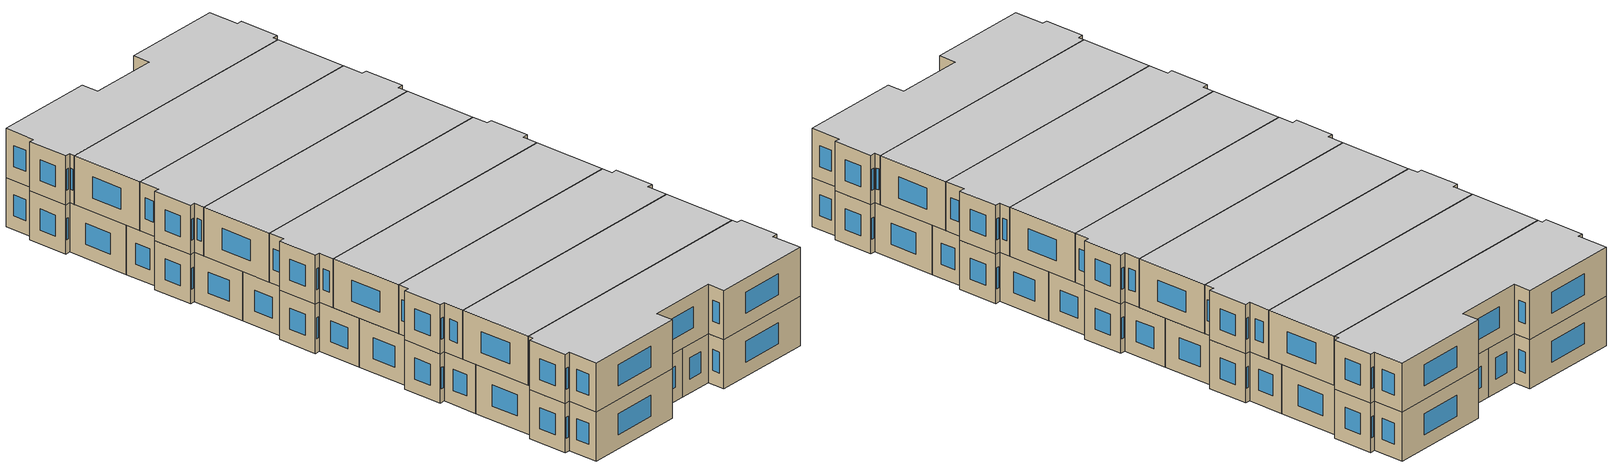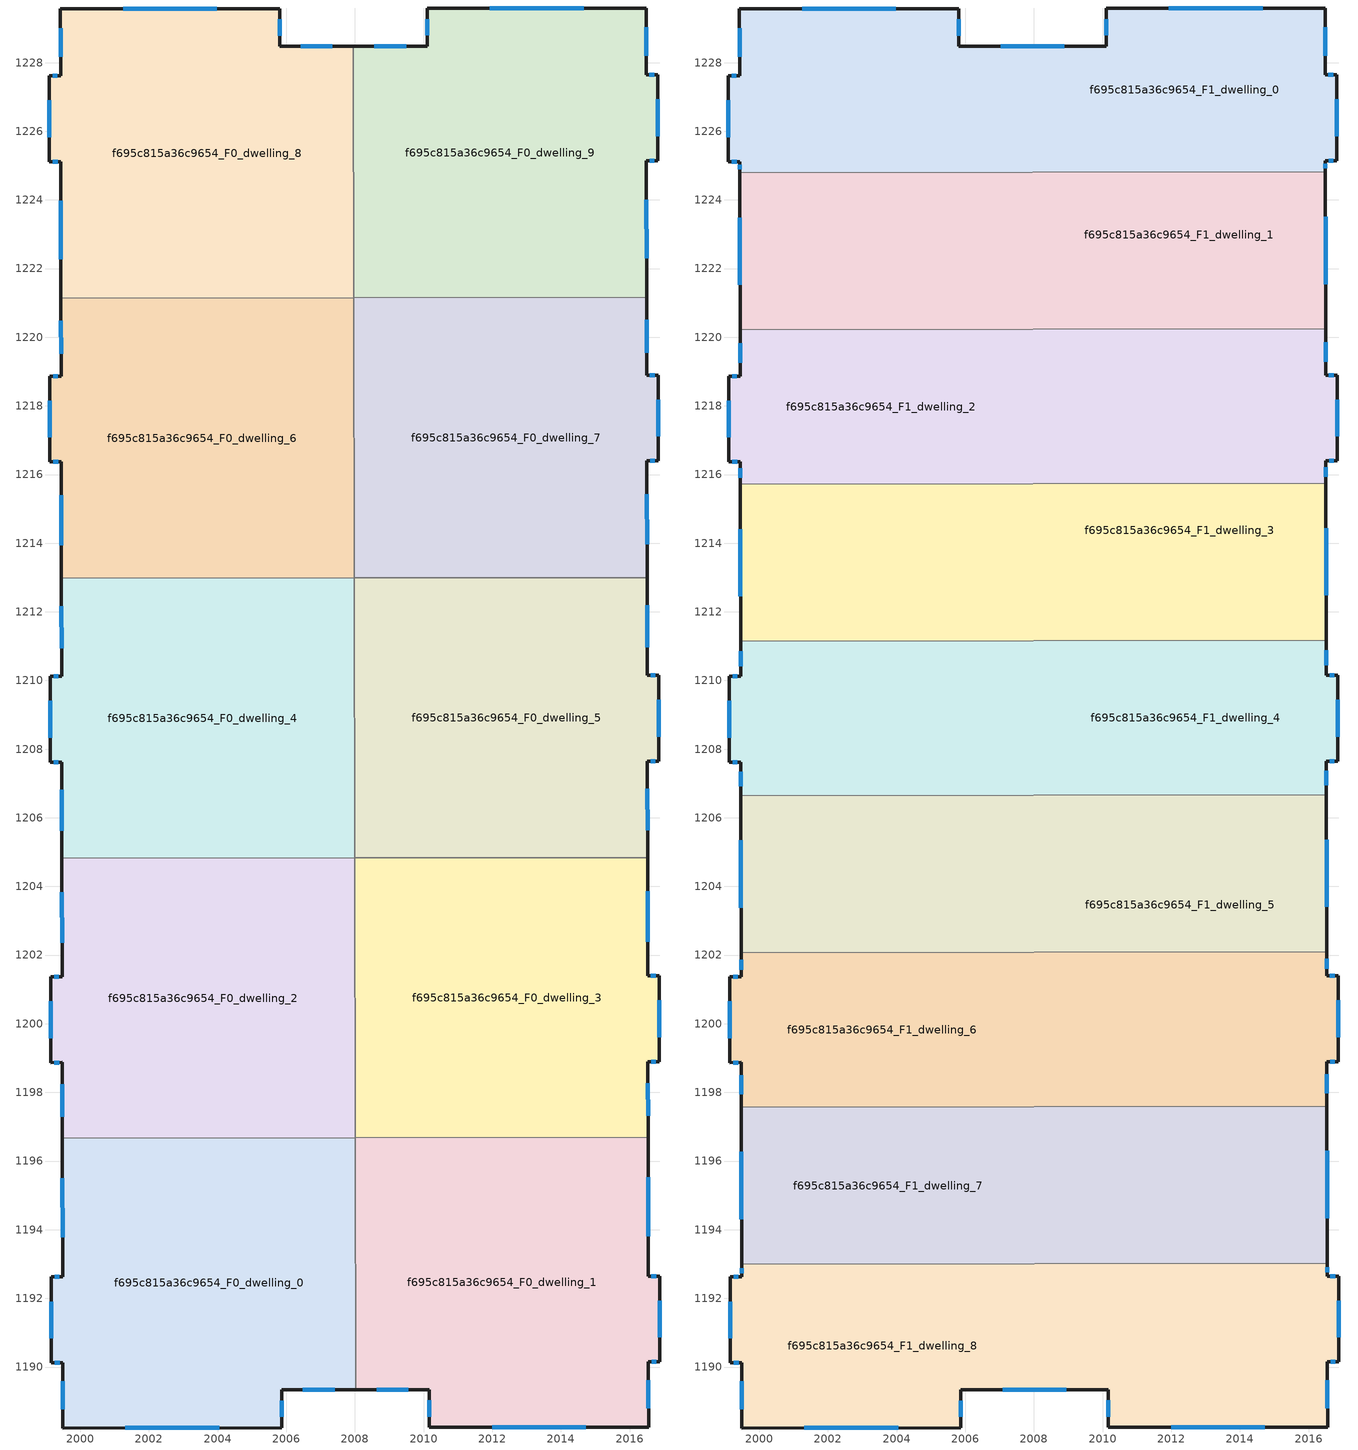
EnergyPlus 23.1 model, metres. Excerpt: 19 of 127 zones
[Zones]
f695c815a36c9654_F0_dwelling_0
 floor ground (EU_floor_Construction): 2008.01,1196.67 2008.02,1189.34 2005.87,1189.33 2005.87,1188.23 1999.49,1188.22 1999.49,1190.12 1999.16,1190.12 1999.15,1192.62 1999.48,1192.62 1999.48,1196.66 z0
 wall outside (EU_wall_Construction): 1999.48,1196.66 1999.48,1192.62 1999.15,1192.62 1999.16,1190.12 1999.49,1190.12 1999.49,1188.22 2005.87,1188.23 2005.87,1189.33 2008.02,1189.34 z0:3
 wall to f695c815a36c9654_F0_dwelling_1 (EU_wall_Construction): 2008.02,1189.34 2008.01,1196.67 z0:3
 wall to f695c815a36c9654_F0_dwelling_2 (EU_wall_Construction): 2008.01,1196.67 1999.48,1196.66 z0:3
 window (EU_Window_Construction): 1999.49,1189.58 1999.49,1188.77 / 1999.25,1190.12 1999.39,1190.12 / 1999.16,1191.91 1999.16,1190.84 / 1999.39,1192.62 1999.25,1192.62 / 1999.48,1195.5 1999.48,1193.78 / 2006.49,1189.34 2007.41,1189.34 / 2005.87,1188.55 2005.87,1189.02 / 2001.32,1188.23 2004.05,1188.23 z0.86:2.14
 ceiling adiabatic (EU_roof_Construction): 2008.01,1193 2008.01,1196.67 1999.48,1196.66 1999.48,1192.99 z3
f695c815a36c9654_F0_dwelling_1
 floor ground (EU_floor_Construction): 2016.54,1196.69 2016.55,1192.65 2016.88,1192.65 2016.88,1190.15 2016.55,1190.15 2016.55,1188.25 2010.17,1188.24 2010.17,1189.34 2008.02,1189.34 2008.01,1196.67 z0
 wall outside (EU_wall_Construction): 2008.02,1189.34 2010.17,1189.34 2010.17,1188.24 2016.55,1188.25 2016.55,1190.15 2016.88,1190.15 2016.88,1192.65 2016.55,1192.65 2016.54,1196.69 z0:3
 wall to f695c815a36c9654_F0_dwelling_3 (EU_wall_Construction): 2016.54,1196.69 2008.01,1196.67 z0:3
 window (EU_Window_Construction): 2016.55,1188.79 2016.55,1189.61 / 2012,1188.24 2014.73,1188.25 / 2010.17,1189.03 2010.17,1188.56 / 2008.64,1189.34 2009.56,1189.34 / 2016.54,1193.8 2016.54,1195.53 / 2016.78,1192.65 2016.64,1192.65 / 2016.88,1190.87 2016.88,1191.94 / 2016.64,1190.15 2016.79,1190.15 z0.86:2.14
f695c815a36c9654_F0_dwelling_2
 floor ground (EU_floor_Construction): 2007.99,1204.83 2008.01,1196.67 1999.48,1196.66 1999.47,1198.87 1999.14,1198.87 1999.14,1201.37 1999.47,1201.37 1999.46,1204.82 z0
 wall outside (EU_wall_Construction): 1999.46,1204.82 1999.47,1201.37 1999.14,1201.37 1999.14,1198.87 1999.47,1198.87 1999.48,1196.66 z0:3
 wall to f695c815a36c9654_F0_dwelling_4 (EU_wall_Construction): 2007.99,1204.83 1999.46,1204.82 z0:3
 wall to f695c815a36c9654_F0_dwelling_3 (EU_wall_Construction): 2008.01,1196.67 2007.99,1204.83 z0:3
 window (EU_Window_Construction): 1999.14,1200.66 1999.14,1199.58 / 1999.38,1201.37 1999.23,1201.37 / 1999.47,1203.83 1999.47,1202.35 / 1999.48,1198.24 1999.48,1197.29 / 1999.24,1198.87 1999.38,1198.87 z0.86:2.14
f695c815a36c9654_F0_dwelling_3
 floor ground (EU_floor_Construction): 2016.53,1204.84 2016.53,1201.4 2016.86,1201.4 2016.86,1198.89 2016.54,1198.9 2016.54,1196.69 2008.01,1196.67 2007.99,1204.83 z0
 wall outside (EU_wall_Construction): 2016.54,1196.69 2016.54,1198.9 2016.86,1198.89 2016.86,1201.4 2016.53,1201.4 2016.53,1204.84 z0:3
 wall to f695c815a36c9654_F0_dwelling_5 (EU_wall_Construction): 2016.53,1204.84 2007.99,1204.83 z0:3
 window (EU_Window_Construction): 2016.54,1197.32 2016.54,1198.27 / 2016.53,1202.38 2016.53,1203.86 / 2016.77,1201.4 2016.63,1201.4 / 2016.86,1199.61 2016.86,1200.68 / 2016.63,1198.9 2016.77,1198.89 z0.86:2.14
f695c815a36c9654_F0_dwelling_4
 floor ground (EU_floor_Construction): 2007.98,1212.99 2007.99,1204.83 1999.46,1204.82 1999.46,1207.62 1999.13,1207.62 1999.12,1210.12 1999.46,1210.12 1999.45,1212.97 z0
 wall outside (EU_wall_Construction): 1999.45,1212.97 1999.46,1210.12 1999.12,1210.12 1999.13,1207.62 1999.46,1207.62 1999.46,1204.82 z0:3
 wall to f695c815a36c9654_F0_dwelling_6 (EU_wall_Construction): 2007.98,1212.99 1999.45,1212.97 z0:3
 wall to f695c815a36c9654_F0_dwelling_5 (EU_wall_Construction): 2007.99,1204.83 2007.98,1212.99 z0:3
 window (EU_Window_Construction): 1999.13,1209.4 1999.13,1208.33 / 1999.36,1210.12 1999.22,1210.12 / 1999.45,1212.16 1999.45,1210.93 / 1999.46,1206.82 1999.46,1205.62 / 1999.22,1207.62 1999.36,1207.62 z0.86:2.14
f695c815a36c9654_F0_dwelling_5
 floor ground (EU_floor_Construction): 2016.51,1213 2016.52,1210.15 2016.85,1210.15 2016.85,1207.65 2016.52,1207.65 2016.53,1204.84 2007.99,1204.83 2007.98,1212.99 z0
 wall outside (EU_wall_Construction): 2016.53,1204.84 2016.52,1207.65 2016.85,1207.65 2016.85,1210.15 2016.52,1210.15 2016.51,1213 z0:3
 wall to f695c815a36c9654_F0_dwelling_7 (EU_wall_Construction): 2016.51,1213 2007.98,1212.99 z0:3
 window (EU_Window_Construction): 2016.52,1205.64 2016.52,1206.85 / 2016.52,1210.96 2016.51,1212.18 / 2016.75,1210.15 2016.61,1210.15 / 2016.85,1208.36 2016.85,1209.43 / 2016.62,1207.65 2016.76,1207.65 z0.86:2.14
f695c815a36c9654_F0_dwelling_6
 floor ground (EU_floor_Construction): 2007.97,1221.14 2007.98,1212.99 1999.45,1212.97 1999.45,1216.37 1999.11,1216.37 1999.11,1218.87 1999.44,1218.87 1999.44,1221.13 z0
 wall outside (EU_wall_Construction): 1999.44,1221.13 1999.44,1218.87 1999.11,1218.87 1999.11,1216.37 1999.45,1216.37 1999.45,1212.97 z0:3
 wall to f695c815a36c9654_F0_dwelling_8 (EU_wall_Construction): 2007.97,1221.14 1999.44,1221.13 z0:3
 wall to f695c815a36c9654_F0_dwelling_7 (EU_wall_Construction): 2007.98,1212.99 2007.97,1221.14 z0:3
 window (EU_Window_Construction): 1999.11,1218.15 1999.11,1217.08 / 1999.35,1218.87 1999.2,1218.87 / 1999.44,1220.48 1999.44,1219.51 / 1999.45,1215.4 1999.45,1213.94 / 1999.21,1216.37 1999.35,1216.37 z0.86:2.14
f695c815a36c9654_F0_dwelling_7
 floor ground (EU_floor_Construction): 2016.5,1221.16 2016.5,1218.89 2016.83,1218.89 2016.84,1216.39 2016.51,1216.39 2016.51,1213 2007.98,1212.99 2007.97,1221.14 z0
 wall outside (EU_wall_Construction): 2016.51,1213 2016.51,1216.39 2016.84,1216.39 2016.83,1218.89 2016.5,1218.89 2016.5,1221.16 z0:3
 wall to f695c815a36c9654_F0_dwelling_9 (EU_wall_Construction): 2016.5,1221.16 2007.97,1221.14 z0:3
 window (EU_Window_Construction): 2016.51,1213.97 2016.51,1215.42 / 2016.5,1219.54 2016.5,1220.51 / 2016.74,1218.89 2016.6,1218.89 / 2016.83,1217.11 2016.83,1218.18 / 2016.6,1216.39 2016.74,1216.39 z0.86:2.14
f695c815a36c9654_F0_dwelling_8
 floor ground (EU_floor_Construction): 2007.96,1228.48 2007.97,1221.14 1999.44,1221.13 1999.43,1225.11 1999.1,1225.11 1999.1,1227.61 1999.43,1227.61 1999.42,1229.56 2005.8,1229.57 2005.81,1228.47 z0
 wall outside (EU_wall_Construction): 2007.96,1228.48 2005.81,1228.47 2005.8,1229.57 1999.42,1229.56 1999.43,1227.61 1999.1,1227.61 1999.1,1225.11 1999.43,1225.11 1999.44,1221.13 z0:3
 wall to f695c815a36c9654_F0_dwelling_9 (EU_wall_Construction): 2007.97,1221.14 2007.96,1228.48 z0:3
 window (EU_Window_Construction): 1999.43,1223.98 1999.43,1222.27 / 1999.19,1225.11 1999.34,1225.11 / 1999.1,1226.9 1999.1,1225.83 / 1999.33,1227.61 1999.19,1227.61 / 1999.42,1229.01 1999.43,1228.17 / 2003.98,1229.57 2001.25,1229.57 / 2005.81,1228.79 2005.8,1229.26 / 2007.34,1228.48 2006.42,1228.47 z0.86:2.14
f695c815a36c9654_F0_dwelling_9
 floor ground (EU_floor_Construction): 2016.48,1229.59 2016.49,1227.64 2016.82,1227.64 2016.82,1225.14 2016.49,1225.14 2016.5,1221.16 2007.97,1221.14 2007.96,1228.48 2010.1,1228.48 2010.1,1229.58 z0
 wall outside (EU_wall_Construction): 2016.5,1221.16 2016.49,1225.14 2016.82,1225.14 2016.82,1227.64 2016.49,1227.64 2016.48,1229.59 2010.1,1229.58 2010.1,1228.48 2007.96,1228.48 z0:3
 window (EU_Window_Construction): 2016.49,1228.2 2016.49,1229.03 / 2016.72,1227.64 2016.58,1227.64 / 2016.82,1225.86 2016.82,1226.93 / 2016.59,1225.14 2016.73,1225.14 / 2016.5,1222.3 2016.49,1224 / 2009.49,1228.48 2008.57,1228.48 / 2010.1,1229.27 2010.1,1228.8 / 2014.66,1229.59 2011.93,1229.58 z0.86:2.14
f695c815a36c9654_F1_dwelling_0
 floor to f695c815a36c9654_F0_dwelling_9 (EU_floor_Construction): 2016.48,1229.59 2016.49,1227.64 2016.82,1227.64 2016.82,1225.14 2016.49,1225.14 2016.49,1224.83 2007.96,1224.81 2007.96,1228.48 2010.1,1228.48 2010.1,1229.58 z3
 floor to f695c815a36c9654_F0_dwelling_8 (EU_floor_Construction): 2007.96,1228.48 2007.96,1224.81 1999.43,1224.8 1999.43,1225.11 1999.1,1225.11 1999.1,1227.61 1999.43,1227.61 1999.42,1229.56 2005.8,1229.57 2005.81,1228.47 z3
 wall outside (EU_wall_Construction): 2016.49,1224.83 2016.49,1225.14 2016.82,1225.14 2016.82,1227.64 2016.49,1227.64 2016.48,1229.59 2010.1,1229.58 2010.1,1228.48 2005.81,1228.47 2005.8,1229.57 1999.42,1229.56 1999.43,1227.61 1999.1,1227.61 1999.1,1225.11 1999.43,1225.11 1999.43,1224.8 z3:6
 wall to f695c815a36c9654_F1_dwelling_1 (EU_wall_Construction): 1999.43,1224.8 2016.49,1224.83 z3:6
 window (EU_Window_Construction): 2014.66,1229.59 2011.93,1229.58 / 2016.49,1228.2 2016.49,1229.03 / 2016.72,1227.64 2016.58,1227.64 / 2016.82,1225.86 2016.82,1226.93 / 2016.59,1225.14 2016.73,1225.14 / 2016.49,1224.92 2016.49,1225.05 / 1999.43,1225.02 1999.43,1224.89 / 1999.19,1225.11 1999.34,1225.11 / 1999.1,1226.9 1999.1,1225.83 / 1999.33,1227.61 1999.19,1227.61 / 1999.42,1229.01 1999.43,1228.17 / 2003.98,1229.57 2001.25,1229.57 / 2005.81,1228.79 2005.8,1229.26 / 2008.88,1228.48 2007.03,1228.48 / 2010.1,1229.27 2010.1,1228.8 z3.86:5.14
 ceiling to f695c815a36c9654_F2_dwelling_0 (EU_floor_Construction): 2016.49,1224.83 2016.49,1225.14 2016.82,1225.14 2016.82,1227.64 2016.49,1227.64 2016.48,1229.59 2010.1,1229.58 2010.1,1228.48 2005.81,1228.47 2005.8,1229.57 1999.42,1229.56 1999.43,1227.61 1999.1,1227.61 1999.1,1225.11 1999.43,1225.11 1999.43,1224.8 z6
f695c815a36c9654_F1_dwelling_1
 floor to f695c815a36c9654_F0_dwelling_8 (EU_floor_Construction): 2007.96,1224.81 2007.97,1221.14 1999.44,1221.13 1999.43,1224.8 z3
 floor to f695c815a36c9654_F0_dwelling_9 (EU_floor_Construction): 2016.49,1224.83 2016.5,1221.16 2007.97,1221.14 2007.96,1224.81 z3
 floor to f695c815a36c9654_F0_dwelling_6 (EU_floor_Construction): 2007.97,1221.14 2007.97,1220.23 1999.44,1220.21 1999.44,1221.13 z3
 floor to f695c815a36c9654_F0_dwelling_7 (EU_floor_Construction): 2016.5,1221.16 2016.5,1220.24 2007.97,1220.23 2007.97,1221.14 z3
 wall outside (EU_wall_Construction): 2016.5,1220.24 2016.49,1224.83 / 1999.43,1224.8 1999.44,1220.21 z3:6
 wall to f695c815a36c9654_F1_dwelling_2 (EU_wall_Construction): 1999.44,1220.21 2016.5,1220.24 z3:6
 window (EU_Window_Construction): 2016.5,1221.55 2016.49,1223.52 / 1999.43,1223.49 1999.44,1221.52 z3.86:5.14
 ceiling to f695c815a36c9654_F2_dwelling_1 (EU_floor_Construction): 2016.5,1220.24 2016.49,1224.83 1999.43,1224.8 1999.44,1220.21 z6
f695c815a36c9654_F1_dwelling_2
 floor to f695c815a36c9654_F0_dwelling_6 (EU_floor_Construction): 2007.97,1220.23 2007.98,1215.74 1999.45,1215.72 1999.45,1216.37 1999.11,1216.37 1999.11,1218.87 1999.44,1218.87 1999.44,1220.21 z3
 floor to f695c815a36c9654_F0_dwelling_7 (EU_floor_Construction): 2016.5,1220.24 2016.5,1218.89 2016.83,1218.89 2016.84,1216.39 2016.51,1216.39 2016.51,1215.75 2007.98,1215.74 2007.97,1220.23 z3
 wall outside (EU_wall_Construction): 2016.51,1215.75 2016.51,1216.39 2016.84,1216.39 2016.83,1218.89 2016.5,1218.89 2016.5,1220.24 / 1999.44,1220.21 1999.44,1218.87 1999.11,1218.87 1999.11,1216.37 1999.45,1216.37 1999.45,1215.72 z3:6
 wall to f695c815a36c9654_F1_dwelling_3 (EU_wall_Construction): 1999.45,1215.72 2016.51,1215.75 z3:6
 window (EU_Window_Construction): 2016.6,1216.39 2016.74,1216.39 / 2016.51,1215.94 2016.51,1216.21 / 1999.45,1216.18 1999.45,1215.91 / 1999.21,1216.37 1999.35,1216.37 / 1999.11,1218.15 1999.11,1217.08 / 1999.35,1218.87 1999.2,1218.87 / 1999.44,1219.83 1999.44,1219.25 / 2016.5,1219.28 2016.5,1219.86 / 2016.74,1218.89 2016.6,1218.89 / 2016.83,1217.11 2016.83,1218.18 z3.86:5.14
 ceiling to f695c815a36c9654_F2_dwelling_2 (EU_floor_Construction): 2016.51,1215.75 2016.51,1216.39 2016.84,1216.39 2016.83,1218.89 2016.5,1218.89 2016.5,1220.24 1999.44,1220.21 1999.44,1218.87 1999.11,1218.87 1999.11,1216.37 1999.45,1216.37 1999.45,1215.72 z6
f695c815a36c9654_F1_dwelling_3
 floor to f695c815a36c9654_F0_dwelling_6 (EU_floor_Construction): 2007.98,1215.74 2007.98,1212.99 1999.45,1212.97 1999.45,1215.72 z3
 floor to f695c815a36c9654_F0_dwelling_4 (EU_floor_Construction): 2007.98,1212.99 2007.98,1211.15 1999.45,1211.14 1999.45,1212.97 z3
 floor to f695c815a36c9654_F0_dwelling_7 (EU_floor_Construction): 2016.51,1215.75 2016.51,1213 2007.98,1212.99 2007.98,1215.74 z3
 floor to f695c815a36c9654_F0_dwelling_5 (EU_floor_Construction): 2016.51,1213 2016.52,1211.17 2007.98,1211.15 2007.98,1212.99 z3
 wall outside (EU_wall_Construction): 2016.52,1211.17 2016.51,1215.75 / 1999.45,1215.72 1999.45,1211.14 z3:6
 wall to f695c815a36c9654_F1_dwelling_4 (EU_wall_Construction): 1999.45,1211.14 2016.52,1211.17 z3:6
 window (EU_Window_Construction): 2016.51,1212.48 2016.51,1214.44 / 1999.45,1214.41 1999.45,1212.45 z3.86:5.14
 ceiling to f695c815a36c9654_F2_dwelling_3 (EU_floor_Construction): 2016.52,1211.17 2016.51,1215.75 1999.45,1215.72 1999.45,1211.14 z6
f695c815a36c9654_F1_dwelling_4
 floor to f695c815a36c9654_F0_dwelling_4 (EU_floor_Construction): 2007.98,1211.15 2007.99,1206.66 1999.46,1206.65 1999.46,1207.62 1999.13,1207.62 1999.12,1210.12 1999.46,1210.12 1999.45,1211.14 z3
 floor to f695c815a36c9654_F0_dwelling_5 (EU_floor_Construction): 2016.52,1211.17 2016.52,1210.15 2016.85,1210.15 2016.85,1207.65 2016.52,1207.65 2016.52,1206.68 2007.99,1206.66 2007.98,1211.15 z3
 wall outside (EU_wall_Construction): 2016.52,1206.68 2016.52,1207.65 2016.85,1207.65 2016.85,1210.15 2016.52,1210.15 2016.52,1211.17 / 1999.45,1211.14 1999.46,1210.12 1999.12,1210.12 1999.13,1207.62 1999.46,1207.62 1999.46,1206.65 z3:6
 wall to f695c815a36c9654_F1_dwelling_5 (EU_wall_Construction): 1999.46,1206.65 2016.52,1206.68 z3:6
 window (EU_Window_Construction): 2016.62,1207.65 2016.76,1207.65 / 2016.52,1206.95 2016.52,1207.37 / 1999.46,1207.34 1999.46,1206.93 / 1999.22,1207.62 1999.36,1207.62 / 1999.13,1209.4 1999.13,1208.33 / 1999.36,1210.12 1999.22,1210.12 / 1999.45,1210.85 1999.45,1210.41 / 2016.52,1210.44 2016.52,1210.87 / 2016.75,1210.15 2016.61,1210.15 / 2016.85,1208.36 2016.85,1209.43 z3.86:5.14
 ceiling to f695c815a36c9654_F2_dwelling_4 (EU_floor_Construction): 2016.52,1206.68 2016.52,1207.65 2016.85,1207.65 2016.85,1210.15 2016.52,1210.15 2016.52,1211.17 1999.45,1211.14 1999.46,1210.12 1999.12,1210.12 1999.13,1207.62 1999.46,1207.62 1999.46,1206.65 z6
f695c815a36c9654_F1_dwelling_5
 floor to f695c815a36c9654_F0_dwelling_3 (EU_floor_Construction): 2016.53,1204.84 2016.53,1202.09 2008,1202.08 2007.99,1204.83 z3
 floor to f695c815a36c9654_F0_dwelling_2 (EU_floor_Construction): 2007.99,1204.83 2008,1202.08 1999.47,1202.06 1999.46,1204.82 z3
 floor to f695c815a36c9654_F0_dwelling_4 (EU_floor_Construction): 2007.99,1206.66 2007.99,1204.83 1999.46,1204.82 1999.46,1206.65 z3
 floor to f695c815a36c9654_F0_dwelling_5 (EU_floor_Construction): 2016.52,1206.68 2016.53,1204.84 2007.99,1204.83 2007.99,1206.66 z3
 wall outside (EU_wall_Construction): 2016.53,1202.09 2016.52,1206.68 / 1999.46,1206.65 1999.47,1202.06 z3:6
 wall to f695c815a36c9654_F1_dwelling_6 (EU_wall_Construction): 1999.47,1202.06 2016.53,1202.09 z3:6
 window (EU_Window_Construction): 2016.53,1203.4 2016.53,1205.37 / 1999.46,1205.34 1999.47,1203.37 z3.86:5.14
 ceiling to f695c815a36c9654_F2_dwelling_5 (EU_floor_Construction): 2016.53,1202.09 2016.52,1206.68 1999.46,1206.65 1999.47,1202.06 z6
f695c815a36c9654_F1_dwelling_6
 floor to f695c815a36c9654_F0_dwelling_2 (EU_floor_Construction): 2008,1202.08 2008.01,1197.59 1999.48,1197.57 1999.47,1198.87 1999.14,1198.87 1999.14,1201.37 1999.47,1201.37 1999.47,1202.06 z3
 floor to f695c815a36c9654_F0_dwelling_3 (EU_floor_Construction): 2016.53,1202.09 2016.53,1201.4 2016.86,1201.4 2016.86,1198.89 2016.54,1198.9 2016.54,1197.6 2008.01,1197.59 2008,1202.08 z3
 wall outside (EU_wall_Construction): 2016.54,1197.6 2016.54,1198.9 2016.86,1198.89 2016.86,1201.4 2016.53,1201.4 2016.53,1202.09 / 1999.47,1202.06 1999.47,1201.37 1999.14,1201.37 1999.14,1198.87 1999.47,1198.87 1999.48,1197.57 z3:6
 wall to f695c815a36c9654_F1_dwelling_7 (EU_wall_Construction): 1999.48,1197.57 2016.54,1197.6 z3:6
 window (EU_Window_Construction): 2016.63,1198.9 2016.77,1198.89 / 2016.54,1197.97 2016.54,1198.53 / 1999.47,1198.5 1999.48,1197.94 / 1999.24,1198.87 1999.38,1198.87 / 1999.14,1200.66 1999.14,1199.58 / 1999.38,1201.37 1999.23,1201.37 / 1999.47,1201.87 1999.47,1201.57 / 2016.53,1201.6 2016.53,1201.89 / 2016.77,1201.4 2016.63,1201.4 / 2016.86,1199.61 2016.86,1200.68 z3.86:5.14
 ceiling to f695c815a36c9654_F2_dwelling_6 (EU_floor_Construction): 2016.54,1197.6 2016.54,1198.9 2016.86,1198.89 2016.86,1201.4 2016.53,1201.4 2016.53,1202.09 1999.47,1202.06 1999.47,1201.37 1999.14,1201.37 1999.14,1198.87 1999.47,1198.87 1999.48,1197.57 z6
f695c815a36c9654_F1_dwelling_7
 floor to f695c815a36c9654_F0_dwelling_1 (EU_floor_Construction): 2016.54,1196.69 2016.54,1193.02 2008.02,1193 2008.01,1196.67 z3
 floor to f695c815a36c9654_F0_dwelling_2 (EU_floor_Construction): 2008.01,1197.59 2008.01,1196.67 1999.48,1196.66 1999.48,1197.57 z3
 floor to f695c815a36c9654_F0_dwelling_3 (EU_floor_Construction): 2016.54,1197.6 2016.54,1196.69 2008.01,1196.67 2008.01,1197.59 z3
 floor adiabatic (EU_floor_Construction): 2008.01,1196.67 2008.02,1193 1999.48,1192.99 1999.48,1197.57 1999.48,1196.66 z3
 wall outside (EU_wall_Construction): 2016.54,1193.02 2016.54,1197.6 / 1999.48,1197.57 1999.48,1192.99 z3:6
 wall to f695c815a36c9654_F1_dwelling_8 (EU_wall_Construction): 1999.48,1192.99 2016.54,1193.02 z3:6
 window (EU_Window_Construction): 2016.54,1194.33 2016.54,1196.29 / 1999.48,1196.26 1999.48,1194.3 z3.86:5.14
 ceiling to f695c815a36c9654_F2_dwelling_7 (EU_floor_Construction): 2016.54,1193.02 2016.54,1197.6 1999.48,1197.57 1999.48,1192.99 z6
f695c815a36c9654_F1_dwelling_8
 floor to f695c815a36c9654_F0_dwelling_0 (EU_floor_Construction): 2008.02,1193 2008.02,1189.34 2005.87,1189.33 2005.87,1188.23 1999.49,1188.22 1999.49,1190.12 1999.16,1190.12 1999.15,1192.62 1999.48,1192.62 1999.48,1192.99 z3
 floor to f695c815a36c9654_F0_dwelling_1 (EU_floor_Construction): 2016.54,1193.02 2016.55,1192.65 2016.88,1192.65 2016.88,1190.15 2016.55,1190.15 2016.55,1188.25 2010.17,1188.24 2010.17,1189.34 2008.02,1189.34 2008.02,1193 z3
 wall outside (EU_wall_Construction): 1999.48,1192.99 1999.48,1192.62 1999.15,1192.62 1999.16,1190.12 1999.49,1190.12 1999.49,1188.22 2005.87,1188.23 2005.87,1189.33 2010.17,1189.34 2010.17,1188.24 2016.55,1188.25 2016.55,1190.15 2016.88,1190.15 2016.88,1192.65 2016.55,1192.65 2016.54,1193.02 z3:6
 window (EU_Window_Construction): 2016.64,1190.15 2016.79,1190.15 / 2016.55,1188.79 2016.55,1189.61 / 2012,1188.24 2014.73,1188.25 / 2010.17,1189.03 2010.17,1188.56 / 2007.1,1189.34 2008.94,1189.34 / 2005.87,1188.55 2005.87,1189.02 / 2001.32,1188.23 2004.05,1188.23 / 1999.49,1189.58 1999.49,1188.77 / 1999.25,1190.12 1999.39,1190.12 / 1999.16,1191.91 1999.16,1190.84 / 1999.39,1192.62 1999.25,1192.62 / 1999.48,1192.88 1999.48,1192.73 / 2016.55,1192.76 2016.55,1192.91 / 2016.78,1192.65 2016.64,1192.65 / 2016.88,1190.87 2016.88,1191.94 z3.86:5.14
 ceiling to f695c815a36c9654_F2_dwelling_8 (EU_floor_Construction): 2016.55,1188.25 2016.55,1190.15 2016.88,1190.15 2016.88,1192.65 2016.55,1192.65 2016.54,1193.02 1999.48,1192.99 1999.48,1192.62 1999.15,1192.62 1999.16,1190.12 1999.49,1190.12 1999.49,1188.22 2005.87,1188.23 2005.87,1189.33 2010.17,1189.34 2010.17,1188.24 z6
[Building]
EU S2 Campaign: North Axis=0; Terrain=City; Solar Distribution=FullExterior
[Site:Location]
Helsinki-Vantaa.AP: Latitude=60.317; Longitude=24.963; Time Zone=2; Elevation=54.6
[SizingPeriod:WeatherFileDays]
AnnualSizingPeriod: Begin Month=1; Begin Day of Month=1; End Month=12; End Day of Month=31; Day of Week for Start Day=Monday; Use Weather File Daylight Saving Period=No; Use Weather File Rain and Snow Indicators=No
[MATERIAL]
EU_InternalMass_Material: Roughness=MediumRough; Thickness=0.1; Conductivity=1; Density=1800; Specific Heat=900; Thermal Absorptance=0.9; Solar Absorptance=0.7; Visible Absorptance=0.7
[MATERIAL:NOMASS] Roughness=MediumRough; Thermal Absorptance=0.9; Solar Absorptance=0.7; Visible Absorptance=0.7
Name | Thermal Resistance
EU_wall_NoMass | 2.6932
EU_roof_NoMass | 3.19818
EU_floor_NoMass | 2.22482
[WINDOWMATERIAL:SIMPLEGLAZINGSYSTEM]
EU_Window_SimpleGlazing: UFactor=2.14966; Solar Heat Gain Coefficient=0.7; Visible Transmittance=0.7
[CONSTRUCTION]
EU_wall_Construction: EU_wall_NoMass
EU_roof_Construction: EU_roof_NoMass
EU_floor_Construction: EU_floor_NoMass
EU_Window_Construction: EU_Window_SimpleGlazing
EU_InternalMass_Construction: EU_InternalMass_Material
[ZONE] Type=1; Multiplier=1; Ceiling Height=autocalculate; Floor Area=autocalculate; Part of Total Floor Area=Yes
Name | Volume
f695c815a36c9654_F0_dwelling_0 | 211.252
f695c815a36c9654_F1_dwelling_0 | 234.689
f695c815a36c9654_F0_dwelling_1 | 211.229
f695c815a36c9654_F1_dwelling_1 | 234.713
f695c815a36c9654_F0_dwelling_2 | 211.213
f695c815a36c9654_F1_dwelling_2 | 234.687
f695c815a36c9654_F0_dwelling_3 | 211.236
f695c815a36c9654_F1_dwelling_3 | 234.707
f695c815a36c9654_F0_dwelling_4 | 211.226
f695c815a36c9654_F1_dwelling_4 | 234.723
f695c815a36c9654_F0_dwelling_5 | 211.244
f695c815a36c9654_F1_dwelling_5 | 234.682
f695c815a36c9654_F0_dwelling_6 | 211.225
f695c815a36c9654_F1_dwelling_6 | 234.732
f695c815a36c9654_F0_dwelling_7 | 211.249
f695c815a36c9654_F1_dwelling_7 | 234.715
f695c815a36c9654_F0_dwelling_8 | 211.221
f695c815a36c9654_F1_dwelling_8 | 234.683
f695c815a36c9654_F0_dwelling_9 | 211.228
[INTERNALMASS] Construction=EU_InternalMass_Construction
Name | Zone or ZoneList | Surface Area
f695c815a36c9654_F0_dwelling_0_EU_InternalMass | f695c815a36c9654_F0_dwelling_0 | 70.4169
f695c815a36c9654_F0_dwelling_1_EU_InternalMass | f695c815a36c9654_F0_dwelling_1 | 70.4095
f695c815a36c9654_F0_dwelling_2_EU_InternalMass | f695c815a36c9654_F0_dwelling_2 | 70.4043
f695c815a36c9654_F0_dwelling_3_EU_InternalMass | f695c815a36c9654_F0_dwelling_3 | 70.4123
f695c815a36c9654_F0_dwelling_4_EU_InternalMass | f695c815a36c9654_F0_dwelling_4 | 70.4085
f695c815a36c9654_F0_dwelling_5_EU_InternalMass | f695c815a36c9654_F0_dwelling_5 | 70.4148
f695c815a36c9654_F0_dwelling_6_EU_InternalMass | f695c815a36c9654_F0_dwelling_6 | 70.4084
f695c815a36c9654_F0_dwelling_7_EU_InternalMass | f695c815a36c9654_F0_dwelling_7 | 70.4164
f695c815a36c9654_F0_dwelling_8_EU_InternalMass | f695c815a36c9654_F0_dwelling_8 | 70.4067
f695c815a36c9654_F0_dwelling_9_EU_InternalMass | f695c815a36c9654_F0_dwelling_9 | 70.4099
f695c815a36c9654_F1_dwelling_0_EU_InternalMass | f695c815a36c9654_F1_dwelling_0 | 78.2299
f695c815a36c9654_F1_dwelling_1_EU_InternalMass | f695c815a36c9654_F1_dwelling_1 | 78.238
f695c815a36c9654_F1_dwelling_2_EU_InternalMass | f695c815a36c9654_F1_dwelling_2 | 78.2295
f695c815a36c9654_F1_dwelling_3_EU_InternalMass | f695c815a36c9654_F1_dwelling_3 | 78.2357
f695c815a36c9654_F1_dwelling_4_EU_InternalMass | f695c815a36c9654_F1_dwelling_4 | 78.2412
f695c815a36c9654_F1_dwelling_5_EU_InternalMass | f695c815a36c9654_F1_dwelling_5 | 78.2272
f695c815a36c9654_F1_dwelling_6_EU_InternalMass | f695c815a36c9654_F1_dwelling_6 | 78.2443
f695c815a36c9654_F1_dwelling_7_EU_InternalMass | f695c815a36c9654_F1_dwelling_7 | 78.238
f695c815a36c9654_F1_dwelling_8_EU_InternalMass | f695c815a36c9654_F1_dwelling_8 | 78.2268
[OTHEREQUIPMENT] Fuel Type=Electricity; Design Level Calculation Method=Watts/Area; Power per Zone Floor Area=1; Fraction Latent=0; Fraction Radiant=0; Fraction Lost=0; Carbon Dioxide Generation Rate=0; EndUse Subcategory=EU_Step8_InternalGains
Name | Zone or ZoneList or Space or SpaceList | Schedule
EU_Step8_InternalGain_f695c815a36c9654_F0_dwelling_0_f000 | f695c815a36c9654_F0_dwelling_0 | EU_Step8_GainSchedule_f695c815a36c9654_F0_dwelling_0_f000
EU_Step8_InternalGain_f695c815a36c9654_F0_dwelling_1_f000 | f695c815a36c9654_F0_dwelling_1 | EU_Step8_GainSchedule_f695c815a36c9654_F0_dwelling_1_f000
EU_Step8_InternalGain_f695c815a36c9654_F0_dwelling_2_f000 | f695c815a36c9654_F0_dwelling_2 | EU_Step8_GainSchedule_f695c815a36c9654_F0_dwelling_2_f000
EU_Step8_InternalGain_f695c815a36c9654_F0_dwelling_3_f000 | f695c815a36c9654_F0_dwelling_3 | EU_Step8_GainSchedule_f695c815a36c9654_F0_dwelling_3_f000
EU_Step8_InternalGain_f695c815a36c9654_F0_dwelling_4_f000 | f695c815a36c9654_F0_dwelling_4 | EU_Step8_GainSchedule_f695c815a36c9654_F0_dwelling_4_f000
EU_Step8_InternalGain_f695c815a36c9654_F0_dwelling_5_f000 | f695c815a36c9654_F0_dwelling_5 | EU_Step8_GainSchedule_f695c815a36c9654_F0_dwelling_5_f000
EU_Step8_InternalGain_f695c815a36c9654_F0_dwelling_6_f000 | f695c815a36c9654_F0_dwelling_6 | EU_Step8_GainSchedule_f695c815a36c9654_F0_dwelling_6_f000
EU_Step8_InternalGain_f695c815a36c9654_F0_dwelling_7_f000 | f695c815a36c9654_F0_dwelling_7 | EU_Step8_GainSchedule_f695c815a36c9654_F0_dwelling_7_f000
EU_Step8_InternalGain_f695c815a36c9654_F0_dwelling_8_f000 | f695c815a36c9654_F0_dwelling_8 | EU_Step8_GainSchedule_f695c815a36c9654_F0_dwelling_8_f000
EU_Step8_InternalGain_f695c815a36c9654_F0_dwelling_9_f000 | f695c815a36c9654_F0_dwelling_9 | EU_Step8_GainSchedule_f695c815a36c9654_F0_dwelling_9_f000
EU_Step8_InternalGain_f695c815a36c9654_F1_dwelling_0_f000 | f695c815a36c9654_F1_dwelling_0 | EU_Step8_GainSchedule_f695c815a36c9654_F1_dwelling_0_f000
EU_Step8_InternalGain_f695c815a36c9654_F1_dwelling_1_f000 | f695c815a36c9654_F1_dwelling_1 | EU_Step8_GainSchedule_f695c815a36c9654_F1_dwelling_1_f000
EU_Step8_InternalGain_f695c815a36c9654_F1_dwelling_2_f000 | f695c815a36c9654_F1_dwelling_2 | EU_Step8_GainSchedule_f695c815a36c9654_F1_dwelling_2_f000
EU_Step8_InternalGain_f695c815a36c9654_F1_dwelling_3_f000 | f695c815a36c9654_F1_dwelling_3 | EU_Step8_GainSchedule_f695c815a36c9654_F1_dwelling_3_f000
EU_Step8_InternalGain_f695c815a36c9654_F1_dwelling_4_f000 | f695c815a36c9654_F1_dwelling_4 | EU_Step8_GainSchedule_f695c815a36c9654_F1_dwelling_4_f000
EU_Step8_InternalGain_f695c815a36c9654_F1_dwelling_5_f000 | f695c815a36c9654_F1_dwelling_5 | EU_Step8_GainSchedule_f695c815a36c9654_F1_dwelling_5_f000
EU_Step8_InternalGain_f695c815a36c9654_F1_dwelling_6_f000 | f695c815a36c9654_F1_dwelling_6 | EU_Step8_GainSchedule_f695c815a36c9654_F1_dwelling_6_f000
EU_Step8_InternalGain_f695c815a36c9654_F1_dwelling_7_f000 | f695c815a36c9654_F1_dwelling_7 | EU_Step8_GainSchedule_f695c815a36c9654_F1_dwelling_7_f000
EU_Step8_InternalGain_f695c815a36c9654_F1_dwelling_8_f000 | f695c815a36c9654_F1_dwelling_8 | EU_Step8_GainSchedule_f695c815a36c9654_F1_dwelling_8_f000
[ZONEVENTILATION:DESIGNFLOWRATE] Schedule=EU_AlwaysOn; Design Flow Rate Calculation Method=AirChanges/Hour; Air Changes per Hour=0.586271; Ventilation Type=Natural; Fan Pressure Rise=0; Fan Total Efficiency=1; Constant Term Coefficient=1; Temperature Term Coefficient=0; Velocity Term Coefficient=0; Velocity Squared Term Coefficient=0; Minimum Indoor Temperature=-100; Maximum Indoor Temperature=100; Delta Temperature=-100; Minimum Outdoor Temperature=-100; Maximum Outdoor Temperature=100; Maximum Wind Speed=40
Name | Zone or ZoneList or Space or SpaceList
EU_ConstantAir_f695c815a36c9654_F0_dwelling_0 | f695c815a36c9654_F0_dwelling_0
EU_ConstantAir_f695c815a36c9654_F0_dwelling_1 | f695c815a36c9654_F0_dwelling_1
EU_ConstantAir_f695c815a36c9654_F0_dwelling_2 | f695c815a36c9654_F0_dwelling_2
EU_ConstantAir_f695c815a36c9654_F0_dwelling_3 | f695c815a36c9654_F0_dwelling_3
EU_ConstantAir_f695c815a36c9654_F0_dwelling_4 | f695c815a36c9654_F0_dwelling_4
EU_ConstantAir_f695c815a36c9654_F0_dwelling_5 | f695c815a36c9654_F0_dwelling_5
EU_ConstantAir_f695c815a36c9654_F0_dwelling_6 | f695c815a36c9654_F0_dwelling_6
EU_ConstantAir_f695c815a36c9654_F0_dwelling_7 | f695c815a36c9654_F0_dwelling_7
EU_ConstantAir_f695c815a36c9654_F0_dwelling_8 | f695c815a36c9654_F0_dwelling_8
EU_ConstantAir_f695c815a36c9654_F0_dwelling_9 | f695c815a36c9654_F0_dwelling_9
EU_ConstantAir_f695c815a36c9654_F1_dwelling_0 | f695c815a36c9654_F1_dwelling_0
EU_ConstantAir_f695c815a36c9654_F1_dwelling_1 | f695c815a36c9654_F1_dwelling_1
EU_ConstantAir_f695c815a36c9654_F1_dwelling_2 | f695c815a36c9654_F1_dwelling_2
EU_ConstantAir_f695c815a36c9654_F1_dwelling_3 | f695c815a36c9654_F1_dwelling_3
EU_ConstantAir_f695c815a36c9654_F1_dwelling_4 | f695c815a36c9654_F1_dwelling_4
EU_ConstantAir_f695c815a36c9654_F1_dwelling_5 | f695c815a36c9654_F1_dwelling_5
EU_ConstantAir_f695c815a36c9654_F1_dwelling_6 | f695c815a36c9654_F1_dwelling_6
EU_ConstantAir_f695c815a36c9654_F1_dwelling_7 | f695c815a36c9654_F1_dwelling_7
EU_ConstantAir_f695c815a36c9654_F1_dwelling_8 | f695c815a36c9654_F1_dwelling_8
[HVACTEMPLATE:THERMOSTAT] Constant Heating Setpoint=20; Constant Cooling Setpoint=50
EU_HeatOnly_f695c815a36c9654_F0_dwelling_0; EU_HeatOnly_f695c815a36c9654_F0_dwelling_1; EU_HeatOnly_f695c815a36c9654_F0_dwelling_2; EU_HeatOnly_f695c815a36c9654_F0_dwelling_3; EU_HeatOnly_f695c815a36c9654_F0_dwelling_4; EU_HeatOnly_f695c815a36c9654_F0_dwelling_5; EU_HeatOnly_f695c815a36c9654_F0_dwelling_6; EU_HeatOnly_f695c815a36c9654_F0_dwelling_7; EU_HeatOnly_f695c815a36c9654_F0_dwelling_8; EU_HeatOnly_f695c815a36c9654_F0_dwelling_9; EU_HeatOnly_f695c815a36c9654_F1_dwelling_0; EU_HeatOnly_f695c815a36c9654_F1_dwelling_1; EU_HeatOnly_f695c815a36c9654_F1_dwelling_2; EU_HeatOnly_f695c815a36c9654_F1_dwelling_3; EU_HeatOnly_f695c815a36c9654_F1_dwelling_4; EU_HeatOnly_f695c815a36c9654_F1_dwelling_5; EU_HeatOnly_f695c815a36c9654_F1_dwelling_6; EU_HeatOnly_f695c815a36c9654_F1_dwelling_7; EU_HeatOnly_f695c815a36c9654_F1_dwelling_8; EU_HeatOnly_f695c815a36c9654_F2_dwelling_0; EU_HeatOnly_f695c815a36c9654_F2_dwelling_1; EU_HeatOnly_f695c815a36c9654_F2_dwelling_2; EU_HeatOnly_f695c815a36c9654_F2_dwelling_3; EU_HeatOnly_f695c815a36c9654_F2_dwelling_4; EU_HeatOnly_f695c815a36c9654_F2_dwelling_5; EU_HeatOnly_f695c815a36c9654_F2_dwelling_6; EU_HeatOnly_f695c815a36c9654_F2_dwelling_7; EU_HeatOnly_f695c815a36c9654_F2_dwelling_8; EU_HeatOnly_f695c815a36c9654_F3_dwelling_0; EU_HeatOnly_f695c815a36c9654_F3_dwelling_1; EU_HeatOnly_f695c815a36c9654_F3_dwelling_2; EU_HeatOnly_f695c815a36c9654_F3_dwelling_3; EU_HeatOnly_f695c815a36c9654_F3_dwelling_4; EU_HeatOnly_f695c815a36c9654_F3_dwelling_5; EU_HeatOnly_f695c815a36c9654_F3_dwelling_6; EU_HeatOnly_f695c815a36c9654_F3_dwelling_7; EU_HeatOnly_f695c815a36c9654_F3_dwelling_8; EU_HeatOnly_f695c815a36c9654_F4_dwelling_0; EU_HeatOnly_f695c815a36c9654_F4_dwelling_1; EU_HeatOnly_f695c815a36c9654_F4_dwelling_2; EU_HeatOnly_f695c815a36c9654_F4_dwelling_3; EU_HeatOnly_f695c815a36c9654_F4_dwelling_4; EU_HeatOnly_f695c815a36c9654_F4_dwelling_5; EU_HeatOnly_f695c815a36c9654_F4_dwelling_6; EU_HeatOnly_f695c815a36c9654_F4_dwelling_7; EU_HeatOnly_f695c815a36c9654_F4_dwelling_8; EU_HeatOnly_f695c815a36c9654_F5_dwelling_0; EU_HeatOnly_f695c815a36c9654_F5_dwelling_1; EU_HeatOnly_f695c815a36c9654_F5_dwelling_2; EU_HeatOnly_f695c815a36c9654_F5_dwelling_3; EU_HeatOnly_f695c815a36c9654_F5_dwelling_4; EU_HeatOnly_f695c815a36c9654_F5_dwelling_5; EU_HeatOnly_f695c815a36c9654_F5_dwelling_6; EU_HeatOnly_f695c815a36c9654_F5_dwelling_7; EU_HeatOnly_f695c815a36c9654_F5_dwelling_8; EU_HeatOnly_f695c815a36c9654_F6_dwelling_0; EU_HeatOnly_f695c815a36c9654_F6_dwelling_1; EU_HeatOnly_f695c815a36c9654_F6_dwelling_2; EU_HeatOnly_f695c815a36c9654_F6_dwelling_3; EU_HeatOnly_f695c815a36c9654_F6_dwelling_4; EU_HeatOnly_f695c815a36c9654_F6_dwelling_5; EU_HeatOnly_f695c815a36c9654_F6_dwelling_6; EU_HeatOnly_f695c815a36c9654_F6_dwelling_7; EU_HeatOnly_f695c815a36c9654_F6_dwelling_8; EU_HeatOnly_f695c815a36c9654_F7_dwelling_0; EU_HeatOnly_f695c815a36c9654_F7_dwelling_1; EU_HeatOnly_f695c815a36c9654_F7_dwelling_2; EU_HeatOnly_f695c815a36c9654_F7_dwelling_3; EU_HeatOnly_f695c815a36c9654_F7_dwelling_4; EU_HeatOnly_f695c815a36c9654_F7_dwelling_5; EU_HeatOnly_f695c815a36c9654_F7_dwelling_6; EU_HeatOnly_f695c815a36c9654_F7_dwelling_7; EU_HeatOnly_f695c815a36c9654_F7_dwelling_8; EU_HeatOnly_f695c815a36c9654_F8_dwelling_0; EU_HeatOnly_f695c815a36c9654_F8_dwelling_1; EU_HeatOnly_f695c815a36c9654_F8_dwelling_2; EU_HeatOnly_f695c815a36c9654_F8_dwelling_3; EU_HeatOnly_f695c815a36c9654_F8_dwelling_4; EU_HeatOnly_f695c815a36c9654_F8_dwelling_5; EU_HeatOnly_f695c815a36c9654_F8_dwelling_6; EU_HeatOnly_f695c815a36c9654_F8_dwelling_7; EU_HeatOnly_f695c815a36c9654_F8_dwelling_8; EU_HeatOnly_f695c815a36c9654_F9_dwelling_0; EU_HeatOnly_f695c815a36c9654_F9_dwelling_1; EU_HeatOnly_f695c815a36c9654_F9_dwelling_2; EU_HeatOnly_f695c815a36c9654_F9_dwelling_3; EU_HeatOnly_f695c815a36c9654_F9_dwelling_4; EU_HeatOnly_f695c815a36c9654_F9_dwelling_5; EU_HeatOnly_f695c815a36c9654_F9_dwelling_6; EU_HeatOnly_f695c815a36c9654_F9_dwelling_7; EU_HeatOnly_f695c815a36c9654_F9_dwelling_8; EU_HeatOnly_f695c815a36c9654_F10_dwelling_0; EU_HeatOnly_f695c815a36c9654_F10_dwelling_1; EU_HeatOnly_f695c815a36c9654_F10_dwelling_2; EU_HeatOnly_f695c815a36c9654_F10_dwelling_3; EU_HeatOnly_f695c815a36c9654_F10_dwelling_4; EU_HeatOnly_f695c815a36c9654_F10_dwelling_5; EU_HeatOnly_f695c815a36c9654_F10_dwelling_6; EU_HeatOnly_f695c815a36c9654_F10_dwelling_7; EU_HeatOnly_f695c815a36c9654_F10_dwelling_8; EU_HeatOnly_f695c815a36c9654_F11_dwelling_0; EU_HeatOnly_f695c815a36c9654_F11_dwelling_1; EU_HeatOnly_f695c815a36c9654_F11_dwelling_2; EU_HeatOnly_f695c815a36c9654_F11_dwelling_3; EU_HeatOnly_f695c815a36c9654_F11_dwelling_4; EU_HeatOnly_f695c815a36c9654_F11_dwelling_5; EU_HeatOnly_f695c815a36c9654_F11_dwelling_6; EU_HeatOnly_f695c815a36c9654_F11_dwelling_7; EU_HeatOnly_f695c815a36c9654_F11_dwelling_8; EU_HeatOnly_f695c815a36c9654_F12_dwelling_0; EU_HeatOnly_f695c815a36c9654_F12_dwelling_1; EU_HeatOnly_f695c815a36c9654_F12_dwelling_2; EU_HeatOnly_f695c815a36c9654_F12_dwelling_3; EU_HeatOnly_f695c815a36c9654_F12_dwelling_4; EU_HeatOnly_f695c815a36c9654_F12_dwelling_5; EU_HeatOnly_f695c815a36c9654_F12_dwelling_6; EU_HeatOnly_f695c815a36c9654_F12_dwelling_7; EU_HeatOnly_f695c815a36c9654_F12_dwelling_8; EU_HeatOnly_f695c815a36c9654_F13_dwelling_0; EU_HeatOnly_f695c815a36c9654_F13_dwelling_1; EU_HeatOnly_f695c815a36c9654_F13_dwelling_2; EU_HeatOnly_f695c815a36c9654_F13_dwelling_3; EU_HeatOnly_f695c815a36c9654_F13_dwelling_4; EU_HeatOnly_f695c815a36c9654_F13_dwelling_5; EU_HeatOnly_f695c815a36c9654_F13_dwelling_6; EU_HeatOnly_f695c815a36c9654_F13_dwelling_7; EU_HeatOnly_f695c815a36c9654_F13_dwelling_8
[HVACTEMPLATE:ZONE:IDEALLOADSAIRSYSTEM] System Availability Schedule=EU_AlwaysOn; Maximum Heating Supply Air Temperature=50; Minimum Cooling Supply Air Temperature=13; Maximum Heating Supply Air Humidity Ratio=0.0156; Minimum Cooling Supply Air Humidity Ratio=0.0077; Heating Limit=NoLimit; Cooling Limit=NoLimit; Heating Availability Schedule=EU_AlwaysOn; Cooling Availability Schedule=EU_CoolingOff; Dehumidification Control Type=ConstantSensibleHeatRatio; Cooling Sensible Heat Ratio=0.7; Dehumidification Setpoint=60; Humidification Control Type=None; Humidification Setpoint=30; Outdoor Air Method=None; Outdoor Air Flow Rate per Person=0.00944; Outdoor Air Flow Rate per Zone Floor Area=0; Outdoor Air Flow Rate per Zone=0; Demand Controlled Ventilation Type=None; Outdoor Air Economizer Type=NoEconomizer; Heat Recovery Type=None; Sensible Heat Recovery Effectiveness=0.7; Latent Heat Recovery Effectiveness=0.65
Name | Template Thermostat
f695c815a36c9654_F0_dwelling_0 | EU_HeatOnly_f695c815a36c9654_F0_dwelling_0
f695c815a36c9654_F0_dwelling_1 | EU_HeatOnly_f695c815a36c9654_F0_dwelling_1
f695c815a36c9654_F0_dwelling_2 | EU_HeatOnly_f695c815a36c9654_F0_dwelling_2
f695c815a36c9654_F0_dwelling_3 | EU_HeatOnly_f695c815a36c9654_F0_dwelling_3
f695c815a36c9654_F0_dwelling_4 | EU_HeatOnly_f695c815a36c9654_F0_dwelling_4
f695c815a36c9654_F0_dwelling_5 | EU_HeatOnly_f695c815a36c9654_F0_dwelling_5
f695c815a36c9654_F0_dwelling_6 | EU_HeatOnly_f695c815a36c9654_F0_dwelling_6
f695c815a36c9654_F0_dwelling_7 | EU_HeatOnly_f695c815a36c9654_F0_dwelling_7
f695c815a36c9654_F0_dwelling_8 | EU_HeatOnly_f695c815a36c9654_F0_dwelling_8
f695c815a36c9654_F0_dwelling_9 | EU_HeatOnly_f695c815a36c9654_F0_dwelling_9
f695c815a36c9654_F1_dwelling_0 | EU_HeatOnly_f695c815a36c9654_F1_dwelling_0
f695c815a36c9654_F1_dwelling_1 | EU_HeatOnly_f695c815a36c9654_F1_dwelling_1
f695c815a36c9654_F1_dwelling_2 | EU_HeatOnly_f695c815a36c9654_F1_dwelling_2
f695c815a36c9654_F1_dwelling_3 | EU_HeatOnly_f695c815a36c9654_F1_dwelling_3
f695c815a36c9654_F1_dwelling_4 | EU_HeatOnly_f695c815a36c9654_F1_dwelling_4
f695c815a36c9654_F1_dwelling_5 | EU_HeatOnly_f695c815a36c9654_F1_dwelling_5
f695c815a36c9654_F1_dwelling_6 | EU_HeatOnly_f695c815a36c9654_F1_dwelling_6
f695c815a36c9654_F1_dwelling_7 | EU_HeatOnly_f695c815a36c9654_F1_dwelling_7
f695c815a36c9654_F1_dwelling_8 | EU_HeatOnly_f695c815a36c9654_F1_dwelling_8
[SIZING:ZONE] Zone Cooling Design Supply Air Temperature Input Method=SupplyAirTemperature; Zone Cooling Design Supply Air Temperature=13; Zone Heating Design Supply Air Temperature Input Method=SupplyAirTemperature; Zone Heating Design Supply Air Temperature=50; Zone Cooling Design Supply Air Humidity Ratio=0.008; Zone Heating Design Supply Air Humidity Ratio=0.008; Cooling Design Air Flow Method=DesignDay; Cooling Design Air Flow Rate=0; Cooling Minimum Air Flow per Zone Floor Area=0.000762; Cooling Minimum Air Flow=0; Cooling Minimum Air Flow Fraction=0.2; Heating Design Air Flow Method=DesignDay; Heating Design Air Flow Rate=0; Heating Maximum Air Flow per Zone Floor Area=0.002032; Heating Maximum Air Flow=0.141576; Heating Maximum Air Flow Fraction=0.3; Account for Dedicated Outdoor Air System=No; Dedicated Outdoor Air System Control Strategy=NeutralSupplyAir; Dedicated Outdoor Air Low Setpoint Temperature for Design=autosize; Dedicated Outdoor Air High Setpoint Temperature for Design=autosize; Zone Load Sizing Method=Sensible Load Only No Latent Load; Zone Latent Cooling Design Supply Air Humidity Ratio Input Method=HumidityRatioDifference; Zone Cooling Design Supply Air Humidity Ratio Difference=0.005; Zone Latent Heating Design Supply Air Humidity Ratio Input Method=HumidityRatioDifference; Zone Humidification Design Supply Air Humidity Ratio Difference=0.005
f695c815a36c9654_F0_dwelling_0; f695c815a36c9654_F0_dwelling_1; f695c815a36c9654_F0_dwelling_2; f695c815a36c9654_F0_dwelling_3; f695c815a36c9654_F0_dwelling_4; f695c815a36c9654_F0_dwelling_5; f695c815a36c9654_F0_dwelling_6; f695c815a36c9654_F0_dwelling_7; f695c815a36c9654_F0_dwelling_8; f695c815a36c9654_F0_dwelling_9; f695c815a36c9654_F1_dwelling_0; f695c815a36c9654_F1_dwelling_1; f695c815a36c9654_F1_dwelling_2; f695c815a36c9654_F1_dwelling_3; f695c815a36c9654_F1_dwelling_4; f695c815a36c9654_F1_dwelling_5; f695c815a36c9654_F1_dwelling_6; f695c815a36c9654_F1_dwelling_7; f695c815a36c9654_F1_dwelling_8
[SCHEDULE:CONSTANT]
Name | Hourly Value
EU_AlwaysOn | 1
EU_CoolingOff | 0
[SCHEDULE:FILE] Column Number=1; Rows to Skip at Top=0; Number of Hours of Data=8760; Column Separator=Comma; Interpolate to Timestep=No; Minutes per Item=60; Adjust Schedule for Daylight Savings=Yes
Name | File
EU_Step8_GainSchedule_f695c815a36c9654_F0_dwelling_0_f000 | ../../schedules/f695c815a36c9654/f695c815a36c9654_F0_dwelling_0_f000_gain.csv
EU_Step8_GainSchedule_f695c815a36c9654_F0_dwelling_1_f000 | ../../schedules/f695c815a36c9654/f695c815a36c9654_F0_dwelling_1_f000_gain.csv
EU_Step8_GainSchedule_f695c815a36c9654_F0_dwelling_2_f000 | ../../schedules/f695c815a36c9654/f695c815a36c9654_F0_dwelling_2_f000_gain.csv
EU_Step8_GainSchedule_f695c815a36c9654_F0_dwelling_3_f000 | ../../schedules/f695c815a36c9654/f695c815a36c9654_F0_dwelling_3_f000_gain.csv
EU_Step8_GainSchedule_f695c815a36c9654_F0_dwelling_4_f000 | ../../schedules/f695c815a36c9654/f695c815a36c9654_F0_dwelling_4_f000_gain.csv
EU_Step8_GainSchedule_f695c815a36c9654_F0_dwelling_5_f000 | ../../schedules/f695c815a36c9654/f695c815a36c9654_F0_dwelling_5_f000_gain.csv
EU_Step8_GainSchedule_f695c815a36c9654_F0_dwelling_6_f000 | ../../schedules/f695c815a36c9654/f695c815a36c9654_F0_dwelling_6_f000_gain.csv
EU_Step8_GainSchedule_f695c815a36c9654_F0_dwelling_7_f000 | ../../schedules/f695c815a36c9654/f695c815a36c9654_F0_dwelling_7_f000_gain.csv
EU_Step8_GainSchedule_f695c815a36c9654_F0_dwelling_8_f000 | ../../schedules/f695c815a36c9654/f695c815a36c9654_F0_dwelling_8_f000_gain.csv
EU_Step8_GainSchedule_f695c815a36c9654_F0_dwelling_9_f000 | ../../schedules/f695c815a36c9654/f695c815a36c9654_F0_dwelling_9_f000_gain.csv
EU_Step8_GainSchedule_f695c815a36c9654_F1_dwelling_0_f000 | ../../schedules/f695c815a36c9654/f695c815a36c9654_F1_dwelling_0_f000_gain.csv
EU_Step8_GainSchedule_f695c815a36c9654_F1_dwelling_1_f000 | ../../schedules/f695c815a36c9654/f695c815a36c9654_F1_dwelling_1_f000_gain.csv
EU_Step8_GainSchedule_f695c815a36c9654_F1_dwelling_2_f000 | ../../schedules/f695c815a36c9654/f695c815a36c9654_F1_dwelling_2_f000_gain.csv
EU_Step8_GainSchedule_f695c815a36c9654_F1_dwelling_3_f000 | ../../schedules/f695c815a36c9654/f695c815a36c9654_F1_dwelling_3_f000_gain.csv
EU_Step8_GainSchedule_f695c815a36c9654_F1_dwelling_4_f000 | ../../schedules/f695c815a36c9654/f695c815a36c9654_F1_dwelling_4_f000_gain.csv
EU_Step8_GainSchedule_f695c815a36c9654_F1_dwelling_5_f000 | ../../schedules/f695c815a36c9654/f695c815a36c9654_F1_dwelling_5_f000_gain.csv
EU_Step8_GainSchedule_f695c815a36c9654_F1_dwelling_6_f000 | ../../schedules/f695c815a36c9654/f695c815a36c9654_F1_dwelling_6_f000_gain.csv
EU_Step8_GainSchedule_f695c815a36c9654_F1_dwelling_7_f000 | ../../schedules/f695c815a36c9654/f695c815a36c9654_F1_dwelling_7_f000_gain.csv
EU_Step8_GainSchedule_f695c815a36c9654_F1_dwelling_8_f000 | ../../schedules/f695c815a36c9654/f695c815a36c9654_F1_dwelling_8_f000_gain.csv
